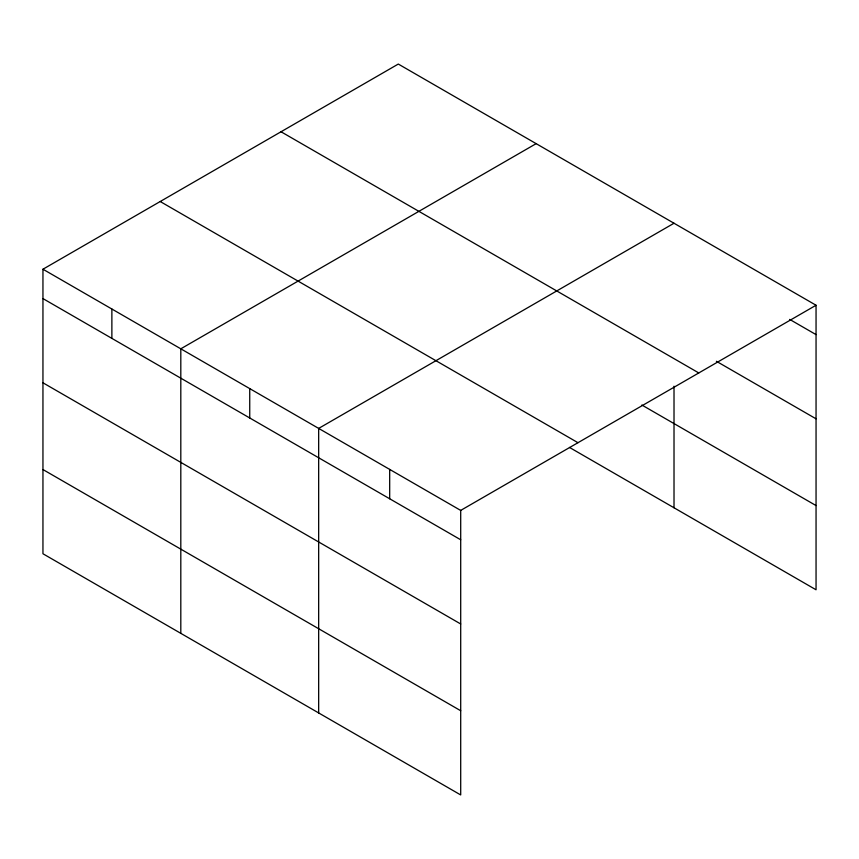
<?xml version="1.0" encoding="UTF-8"?>
<svg xmlns="http://www.w3.org/2000/svg" width="859" height="859" viewBox="0 0 859 859"><rect width="100%" height="100%" fill="white"/><g stroke="black" fill="none" stroke-linecap="round" stroke-linejoin="round"><path stroke-width="1.29" d="M42.95 269.221L460.703 510.407L460.703 794.94L42.95 553.754L42.95 269.221L398.297 64.06L816.05 305.246L816.05 589.779L569.474 447.421M536.156 143.646L180.809 348.808L180.809 633.351M674.014 223.243L318.668 428.405L318.668 712.938M460.703 510.407L816.05 305.246M789.7 319.408L816.05 334.613M716.395 361.285L816.05 418.816M281.033 131.76L698.786 372.946M641.845 405.008L816.05 505.575M160.214 201.521L577.967 442.696M42.95 298.588L460.703 539.774M42.95 382.792L460.703 623.978M42.95 469.551L460.703 710.737M674.014 386.206L674.014 507.776M389.685 469.401L389.685 498.778M249.733 388.601L249.733 417.979M111.874 309.015L111.874 338.392"/></g></svg>
